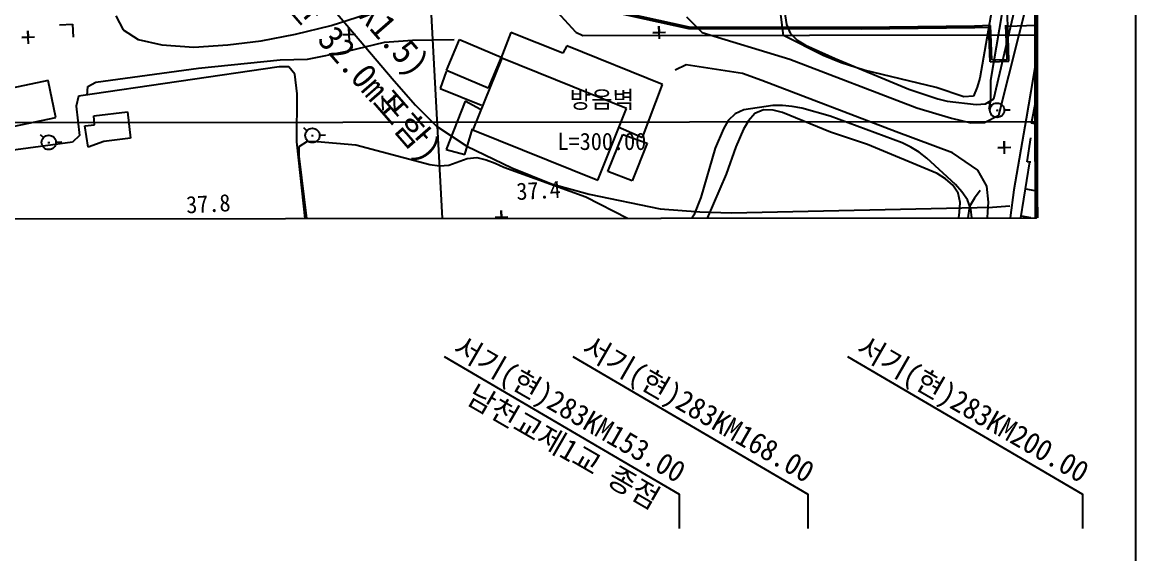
# Model space of a CAD drawing. Header units: millimetres. Extents: x 13158 to 13954, y 1103 to 1807.
# Drawn here: x 13824.1 to 13953.9, y 1361.9 to 1423.8 of the extents above; entities that cross this region are included whole.
import ezdxf
from ezdxf.enums import TextEntityAlignment as Align
from ezdxf.xclip import XClip

# ---------------------------------------------------------------- set-up
doc = ezdxf.new("R2010")
doc.units = ezdxf.units.MM
doc.header["$LTSCALE"] = 10
doc.header["$MEASUREMENT"] = 0
doc.header["$XCLIPFRAME"] = 2
doc.linetypes.add('A-CENTR01', pattern=[2, 1.25, -0.25, 0.25, -0.25])
doc.linetypes.add('CENTERX2', pattern=[4, 2.5, -0.5, 0.5, -0.5])
for name, color, linetype in [('TN-MACL', 6, 'A-CENTR01'), ('TZ-BASE', 253, 'Continuous'), ('TZ-LEAL', 1, 'Continuous'), ('TZ-LEAT', 3, 'Continuous')]:
    doc.layers.add(name, color=color, linetype=linetype)
doc.layers.add('TX-PAPR', color=2, linetype='Continuous', plot=False)
doc.styles.get("Standard").update_dxf_attribs({"font": 'GulimChe.ttf'})

# ---------------------------------------------------------------- blocks, each defined once
blk = doc.blocks.new('JD-DGDHG')
at = {"layer": 'TZ-BASE'}
for p, q in [((619.64, 135.95), (638.22, -213.91)), ((564.87, 12.66, 32.26), (625.24, -58.42, 32.26)), ((698.28, -30.42, 37), (693.48, -58.11, 37)), ((699.11, -32.36, 36), (694.74, -58.4, 36)), ((695.12, -60.55, 37), (698.81, -44.71, 37)), ((670.6, -53.17, 37), (669.9, -47.49, 37)), ((659.57, -52.4, -2.25), (642.03, -48.51, -2.25)), ((659.6, -52.2, -2.25), (642.15, -48.33, -2.25)), ((659.6, -52.2, -2.25), (642.15, -48.33, -2.25)), ((670.45, -48.52, 37), (670.94, -51.87, 37)), ((695.69, -62.45, 37.91), (699.23, -48.37, 37.91)), ((696.74, -52.13, -2.25), (696.65, -49.93, -2.25)), ((586.23, -51.93, 37.54), (587.77, -51.84, 37.54)), ((587.77, -51.84, 37.54), (587.85, -53.36, 37.54)), ((592.82, -50.87, 37.91), (593.65, -52.48, 37.91)), ((617.9, -52.01, 37.91), (621.9, -50.7, 37.91)), ((659.3, -50.99, 37.91), (661.12, -52.81, 37.91)), ((670.94, -51.87, 37), (671.4, -52.9, 37)), ((582.63, -54.11, 37.94), (582.55, -52.61, 37.94)), ((582.55, -52.61, 37.94), (582.59, -53.36, 37.94)), ((593.65, -52.48, 37.91), (595.42, -53.63, 37.91)), ((609.75, -53.76, 37.91), (613.75, -53.01, 37.91)), ((613.75, -53.01, 37.91), (617.9, -52.01, 37.91)), ((619.25, -53.08, 37.72), (620.75, -53.01, 37.72)), ((620, -53.05, 37.72), (619.25, -53.08, 37.72)), ((620.04, -53.79, 37.72), (619.96, -52.3, 37.72)), ((619.96, -52.3, 37.72), (620, -53.05, 37.72)), ((638.82, -52.81, 40.91), (637.66, -55.82, 40.91)), ((644.91, -55.22, 40.91), (638.82, -52.81, 40.91)), ((655.37, -52.85, 37.9), (656.87, -52.78, 37.9)), ((656.12, -52.81, 37.9), (655.37, -52.85, 37.9)), ((656.16, -53.56, 37.9), (656.08, -52.07, 37.9)), ((656.08, -52.07, 37.9), (656.12, -52.81, 37.9)), ((679.68, -52.44, -2.25), (659.57, -52.4, -2.25)), ((679.67, -52.24, -2.25), (659.6, -52.2, -2.25)), ((679.67, -52.24, -2.25), (659.6, -52.2, -2.25)), ((661.12, -52.81, 37.91), (671.35, -55.9, 37.91)), ((675.24, -55.49, 37), (670.6, -53.17, 37)), ((671.4, -52.9, 37), (672.2, -53.69, 37)), ((692.88, -52.08, -2.25), (679.67, -52.24, -2.25)), ((692.89, -52.28, -2.25), (679.68, -52.44, -2.25)), ((694.73, -52.01, -2.25), (692.88, -52.08, -2.25)), ((694.54, -52.22, -2.25), (692.89, -52.28, -2.25)), ((694.67, -56.21, -2.25), (694.54, -52.22, -2.25)), ((694.87, -56.01, -2.25), (694.73, -52.01, -2.25)), ((696.66, -55.94, -2.25), (696.53, -51.94, -2.25)), ((696.87, -56.13, -2.25), (696.73, -51.93, -2.25)), ((700.02, -51.99, -2.25), (696.74, -52.13, -2.25)), ((581.84, -53.4, 37.94), (583.34, -53.32, 37.94)), ((582.59, -53.36, 37.94), (581.84, -53.4, 37.94)), ((595.42, -53.63, 37.91), (598.18, -54.26, 37.91)), ((598.18, -54.26, 37.91), (601.89, -54.51, 37.91)), ((601.89, -54.51, 37.91), (605.87, -54.24, 37.91)), ((605.87, -54.24, 37.91), (609.75, -53.76, 37.91)), ((619.75, -54.98, 38), (624.12, -53.92, 38)), ((624.12, -53.92, 38), (627.36, -53.71, 38)), ((627.36, -53.71, 38), (632.22, -53.63, 38)), ((631.32, -57.23, 40.3), (632.84, -53.62, 40.3)), ((632.84, -53.62, 40.3), (637.71, -55.67, 40.3)), ((645.37, -54.38, 40.91), (644.91, -55.22, 40.91)), ((656.51, -58.88, 40.91), (645.37, -54.38, 40.91)), ((672.2, -53.69, 37), (673.17, -54.27, 37)), ((673.17, -54.27, 37), (676.63, -55.85, 37)), ((615.15, -55.92, 38), (619.75, -54.98, 38)), ((637.71, -55.67, 40.3), (636.19, -59.27, 40.3)), ((677.32, -56.35, 37), (675.24, -55.49, 37)), ((611.84, -56.81, 37), (588.47, -60.21, 37)), ((590.46, -58.59, 38), (602.45, -56.96, 38)), ((602.45, -56.96, 38), (611.96, -56.01, 38)), ((612.95, -56.79, 37), (611.84, -56.81, 37)), ((611.96, -56.01, 38), (615.15, -55.92, 38)), ((613.65, -57.66, 37), (612.95, -56.79, 37)), ((637.78, -55.81, 41.12), (634.42, -64.13, 41.12)), ((652.31, -61.67, 41.12), (637.78, -55.81, 41.12)), ((659.28, -56.57, 37.37), (657.98, -57.18, 37.37)), ((665.83, -57.58, 37.37), (659.28, -56.57, 37.37)), ((671.35, -55.9, 37.91), (686.14, -61.58, 37.91)), ((676.63, -55.85, 37), (685.2, -59.4, 37)), ((679.99, -57.21, 37), (677.32, -56.35, 37)), ((694.67, -56.21, -2.25), (696.87, -56.13, -2.25)), ((694.87, -56.01, -2.25), (696.66, -55.94, -2.25)), ((694.87, -56.21, -2.25), (694.87, -56.21, -2.25)), ((695.27, -56.19, -2.25), (695.27, -55.99, -2.25)), ((696.27, -56.15, -2.25), (696.26, -55.95, -2.25)), ((700.05, -55.91, 38.18), (699.42, -59.69, 38.18)), ((613.93, -59.93, 37), (613.65, -57.66, 37)), ((631.31, -57.35, 39.62), (630.59, -59.33, 39.62)), ((636.19, -59.27, 40.3), (631.32, -57.23, 40.3)), ((668.09, -58.38, 37.37), (665.83, -57.58, 37.37)), ((683.73, -64.37, 37.37), (668.09, -58.38, 37.37)), ((688.41, -59.22, 37), (679.99, -57.21, 37)), ((693.48, -58.11, 37), (693.17, -59.19, 37)), ((584.93, -58.4, 40.56), (579.16, -59.6, 40.56)), ((585.83, -62.69, 40.56), (584.93, -58.4, 40.56)), ((589.46, -60.13, 38), (589.56, -59.11, 38)), ((589.56, -59.11, 38), (590.46, -58.59, 38)), ((625.24, -58.42, 32.26), (627.72, -61.28, 32.26)), ((630.59, -59.33, 39.62), (635.4, -61.26, 39.62)), ((654.19, -65.04, 40.91), (656.51, -58.88, 40.91)), ((685.2, -59.4, 37), (688.58, -60.54, 37)), ((691.63, -60.31, 37), (688.41, -59.22, 37)), ((693.17, -59.19, 37), (692.74, -60.21, 37)), ((694.74, -58.4, 36), (694.73, -60.67, 36)), ((588.47, -60.21, 37), (588.17, -61.4, 37)), ((613.88, -65.52, 37), (613.93, -59.93, 37)), ((623.95, -61.86, 37.98), (623.87, -60.19, 37.98)), ((625.18, -60.14, 37.98), (625.26, -61.79, 37.98)), ((633.52, -60.79, 40.07), (631.31, -66.41, 40.07)), ((635.31, -61.76, 40.07), (633.52, -60.79, 40.07)), ((688.58, -60.54, 37), (689.69, -60.81, 37)), ((689.69, -60.81, 37), (693.04, -61.18, 37)), ((692.74, -60.21, 37), (691.63, -60.31, 37)), ((694.15, -61.12, 37), (695.12, -60.55, 37)), ((694.47, -60.94, 38.17), (694.86, -61.31, 38.17)), ((694.73, -60.67, 36), (694.53, -61.78, 36)), ((699.42, -59.69, 38.18), (698.9, -62.84, 38.18)), ((699.52, -63.35, 38), (700.05, -60.59, 38)), ((588.17, -61.4, 37), (588.59, -64.81, 37)), ((590.24, -62.52, 39.18), (594.16, -62.04, 39.18)), ((594.16, -62.04, 39.18), (594.5, -65.12, 39.18)), ((627.72, -61.28, 32.26), (630.16, -63.71, 32.26)), ((648.96, -69.99, 41.12), (652.31, -61.67, 41.12)), ((664.98, -62.27, 37), (664.15, -63.04, 37)), ((666, -61.81, 37), (664.98, -62.27, 37)), ((669.36, -61.32, 37), (666, -61.81, 37)), ((667.26, -62.24, 37), (666.51, -63.08, 37)), ((668.29, -61.82, 37), (667.26, -62.24, 37)), ((669.41, -61.86, 37), (668.29, -61.82, 37)), ((670.5, -61.29, 37), (669.36, -61.32, 37)), ((670.48, -62.14, 37), (669.41, -61.86, 37)), ((676.08, -64.42, 37), (670.48, -62.14, 37)), ((671.63, -61.41, 37), (670.5, -61.29, 37)), ((672.74, -61.61, 37), (671.63, -61.41, 37)), ((676.04, -62.54, 37), (672.74, -61.61, 37)), ((686.14, -61.58, 37.91), (690.19, -62.79, 37.91)), ((693.04, -61.18, 37), (694.15, -61.12, 37)), ((695.38, -61.86, 38.17), (695.58, -61.88, 38.17)), ((695.49, -61.79, 38.17), (695.5, -61.95, 38.17)), ((696.33, -61.82, 38.17), (697, -61.8, 38.17)), ((502.03, -63.35), (700.05, -63.18)), ((580.06, -63.89, 40.56), (585.83, -62.69, 40.56)), ((589.19, -63.69, 39.18), (590.33, -63.55, 39.18)), ((590.33, -63.55, 39.18), (590.24, -62.52, 39.18)), ((664.15, -63.04, 37), (663.6, -64.04, 37)), ((666.51, -63.08, 37), (665.96, -64.07, 37)), ((684.45, -65.66, 37), (676.04, -62.54, 37)), ((690.19, -62.79, 37.91), (692.42, -63.34, 37.91)), ((692.42, -63.34, 37.91), (694.04, -63.29, 37.91)), ((694.04, -63.29, 37.91), (695.69, -62.45, 37.91)), ((698.9, -62.84, 38.18), (697.43, -71.12, 38.18)), ((700.05, -63.48, 38), (699.52, -63.35, 38)), ((583.97, -64.68, 38.59), (584.36, -65.05, 38.59)), ((588.59, -64.81, 37), (587.75, -65.58, 37)), ((589.57, -66.14, 39.18), (589.19, -63.69, 39.18)), ((614.69, -63.87, 38.59), (615.08, -64.24, 38.59)), ((615.6, -64.79, 38.59), (615.8, -64.81, 38.59)), ((615.7, -64.72, 38.59), (615.71, -64.88, 38.59)), ((616.54, -64.75, 38.59), (617.22, -64.73, 38.59)), ((630.16, -63.71, 32.26), (633.69, -66.03, 32.26)), ((633.47, -67, 40.07), (634.36, -64.03, 40.07)), ((634.42, -64.13, 41.12), (648.96, -69.99, 41.12)), ((650.14, -69, 40.88), (651.88, -64.7, 40.88)), ((651.32, -63.8, 40.91), (654.19, -65.04, 40.91)), ((651.88, -64.7, 40.88), (654.71, -65.68, 40.88)), ((663.6, -64.04, 37), (662.65, -66.27, 37)), ((665.96, -64.07, 37), (665.06, -66.12, 37)), ((680.39, -65.86, 37), (676.08, -64.42, 37)), ((690.28, -66.83, 37.37), (683.73, -64.37, 37.37)), ((587.75, -65.58, 37), (576.53, -67.08, 37)), ((584.88, -65.61, 38.59), (585.08, -65.62, 38.59)), ((584.99, -65.54, 38.59), (585, -65.69, 38.59)), ((585.83, -65.56, 38.59), (586.51, -65.55, 38.59)), ((591.39, -65.5, 39.18), (589.57, -66.14, 39.18)), ((594.5, -65.12, 39.18), (591.39, -65.5, 39.18)), ((615.6, -81.29, 37), (613.88, -65.52, 37)), ((614.16, -67.19, 37), (614.17, -66.08, 37)), ((614.17, -66.08, 37), (615.14, -65.47, 37)), ((615.14, -65.47, 37), (616.25, -65.48, 37)), ((616.25, -65.48, 37), (620.76, -65.89, 37)), ((620.76, -65.89, 37), (629.41, -68.17, 37)), ((633.69, -66.03, 32.26), (638.93, -68.58, 32.26)), ((654.71, -65.68, 40.88), (652.99, -70.06, 40.88)), ((665.06, -66.12, 37), (663.93, -69.3, 37)), ((688.53, -69.21, 37), (680.39, -65.86, 37)), ((685.45, -66.17, 37), (684.45, -65.66, 37)), ((686.41, -66.75, 37), (685.45, -66.17, 37)), ((695.59, -66.23, 37.27), (697.08, -66.16, 37.27)), ((696.37, -66.94, 37.27), (696.3, -65.45, 37.27)), ((696.3, -65.45, 37.27), (696.33, -66.2, 37.27)), ((698.99, -67.85, 40.27), (699.42, -65.08, 40.27)), ((615.84, -80.81, 37), (614.16, -67.19, 37)), ((631.31, -66.41, 40.07), (633.47, -67, 40.07)), ((633.75, -67.49, 37), (634.88, -67.35, 37)), ((634.88, -67.35, 37), (635.96, -67.63, 37)), ((662.65, -66.27, 37), (660.98, -72.01, 37)), ((687.31, -67.42, 37), (686.41, -66.75, 37)), ((690.63, -70.5, 37), (687.31, -67.42, 37)), ((693.24, -68.85, 37.37), (690.28, -66.83, 37.37)), ((696.33, -66.2, 37.27), (695.59, -66.23, 37.27)), ((629.41, -68.17, 37), (630.51, -68.34, 37)), ((630.51, -68.34, 37), (631.61, -68.24, 37)), ((631.61, -68.24, 37), (633.75, -67.49, 37)), ((635.96, -67.63, 37), (637.01, -68.02, 37)), ((637.01, -68.02, 37), (638.03, -68.48, 37)), ((638.03, -68.48, 37), (647.57, -71.92, 37)), ((638.93, -68.58, 32.26), (643.57, -70.41, 32.26)), ((697.45, -79.48, 39.95), (699.29, -67.88, 39.95)), ((699.42, -67.91, 40.27), (698.99, -67.85, 40.27)), ((652.99, -70.06, 40.88), (650.14, -69, 40.88)), ((663.93, -69.3, 37), (659.08, -80.57, 37)), ((689.5, -69.83, 37), (688.53, -69.21, 37)), ((690.34, -70.58, 37), (689.5, -69.83, 37)), ((694.29, -70.69, 37.37), (693.24, -68.85, 37.37)), ((643.57, -70.41, 32.26), (647.95, -71.63, 32.26)), ((690.97, -71.51, 37), (690.34, -70.58, 37)), ((691.4, -71.34, 37), (690.63, -70.5, 37)), ((692.04, -72.3, 37), (691.4, -71.34, 37)), ((693.53, -71.19, 36), (692.86, -72.09, 36)), ((694.48, -72.56, 37.37), (694.29, -70.69, 37.37)), ((697.43, -71.12, 38.18), (696.46, -78.97, 38.18)), ((698.8, -71.02, 39.95), (699.9, -71.19, 39.95)), ((647.57, -71.92, 37), (654.31, -75.4, 37)), ((647.95, -71.63, 32.26), (656.24, -73.34, 32.26)), ((660.98, -72.01, 37), (660.16, -74.08, 37)), ((691.18, -72.6, 37), (690.97, -71.51, 37)), ((691.13, -73.72, 37), (691.18, -72.6, 37)), ((692.43, -73.36, 37), (692.04, -72.3, 37)), ((692.86, -72.09, 36), (692.28, -73.06, 36)), ((694.43, -73.68, 37.37), (694.48, -72.56, 37.37)), ((637.79, -75.04, 37.44), (637.71, -73.54, 37.44)), ((637.71, -73.54, 37.44), (637.75, -74.29, 37.44)), ((656.24, -73.34, 32.26), (660.87, -73.7, 32.26)), ((660.87, -73.7, 32.26), (664.55, -73.79, 32.26)), ((664.55, -73.79, 32.26), (694.94, -73.14, 32.26)), ((688.81, -88.06, 37), (691.13, -73.72, 37)), ((692.28, -73.06, 36), (691.47, -78.58, 36)), ((692.57, -74.5, 37), (692.43, -73.36, 37)), ((693.63, -83.74, 37.37), (694.43, -73.68, 37.37)), ((694.94, -73.14, 32.26), (696.98, -72.98, 32.26)), ((637, -74.33, 37.44), (638.5, -74.25, 37.44)), ((637.75, -74.29, 37.44), (637, -74.33, 37.44)), ((660.16, -74.08, 37), (659.53, -75.02, 37)), ((698.3, -74.16, 39.95), (699.4, -74.33, 39.95))]:
    blk.add_line(p, q, dxfattribs=at)
at = {"layer": 'TZ-BASE', "linetype": 'CENTERX2', "ltscale": 10}
blk.add_line((646.39, -52.77), (620.1, -23.9), dxfattribs=at)
at = {"layer": 'TZ-BASE', "ltscale": 10}
for p, q in [((646.39, -52.77), (647.23, -53.14)), ((647.23, -53.14), (700.04, -53.09))]:
    blk.add_line(p, q, dxfattribs=at)
at = {"layer": 'TZ-BASE'}
for centre in [(695.49, -61.86, 38.17), (584.99, -65.6, 38.59), (615.71, -64.79, 38.59)]:
    blk.add_circle(centre, 0.837, dxfattribs=at)
for s, p in [(' L= 154.0m(파형강관 32.0m포함)', (610.87, -45.64, 169.41)), ('수로콘크리트 (1.8X1.5)', (614.52, -41.53, 127.29))]:
    blk.add_text(s, height=3, rotation=311.0496, dxfattribs=at).set_placement(p, align=Align.MIDDLE)
at = {"layer": 'TZ-BASE', "linetype": 'Continuous'}
for s, p in [('방음벽', (649.44, -60.59)), ('L=300.00', (649.44, -65.5))]:
    blk.add_text(s, height=2, rotation=0.0518, dxfattribs=at).set_placement(p, align=Align.MIDDLE)
at = {"layer": 'TZ-BASE'}
for s, p in [('37.4', (639.53, -72.31, 37.12)), ('37.8', (601.05, -73.87, 37.12))]:
    blk.add_text(s, height=2, rotation=3.0398, dxfattribs=at).set_placement(p)

msp = doc.modelspace()

# ---------------------------------------------------------------- linework, layer by layer
at = {"layer": 'TN-MACL', "const_width": 0.5}
msp.add_lwpolyline([(13942.31, 1401.02), (13942.17, 1551.02)], dxfattribs=at)
at = {"layer": 'TX-PAPR'}
msp.add_lwpolyline([(13157.89, 1103.05), (13953.89, 1103.05), (13953.89, 1619.05), (13157.89, 1619.05)], close=True, dxfattribs=at)
msp.add_lwpolyline([(13242.17, 1550.41), (13242.31, 1400.41), (13942.31, 1401.02), (13942.17, 1551.02), (13242.17, 1550.41)], dxfattribs=at)
at = {"layer": 'TZ-LEAL'}
for points in [[(13873.3, 1384.9), (13900.68, 1368.87), (13900.68, 1364.87)], [(13888.3, 1384.9), (13915.68, 1368.87), (13915.68, 1364.87)], [(13920.3, 1384.9), (13947.68, 1368.87), (13947.68, 1364.87)]]:
    msp.add_lwpolyline(points, dxfattribs=at)

# ---------------------------------------------------------------- block references
at = {"layer": 'TZ-BASE'}
ref = msp.add_blockref('JD-DGDHG', (13242.24, 1475.41), dxfattribs=at)
XClip(ref).set_block_clipping_path([(-0.0683160481, 74.9999689185), (0.0639064394, -74.9999728055), (700.0636344835, -74.3829345312), (699.9314119962, 75.6170071928)])

# ---------------------------------------------------------------- texts
at = {"layer": 'TZ-LEAT'}
for s, p in [('서기(현)283KM153.00', (13887.29, 1377.7)), ('서기(현)283KM168.00', (13902.29, 1377.7)), ('서기(현)283KM200.00', (13934.29, 1377.7))]:
    msp.add_text(s, height=2.5, rotation=330, dxfattribs=at).set_placement(p, align=Align.CENTER)
msp.add_text('남천교제1교 종점', height=2.5, rotation=330, dxfattribs=at).set_placement((13875.7, 1379.6))

doc.saveas('drawing.dxf')
